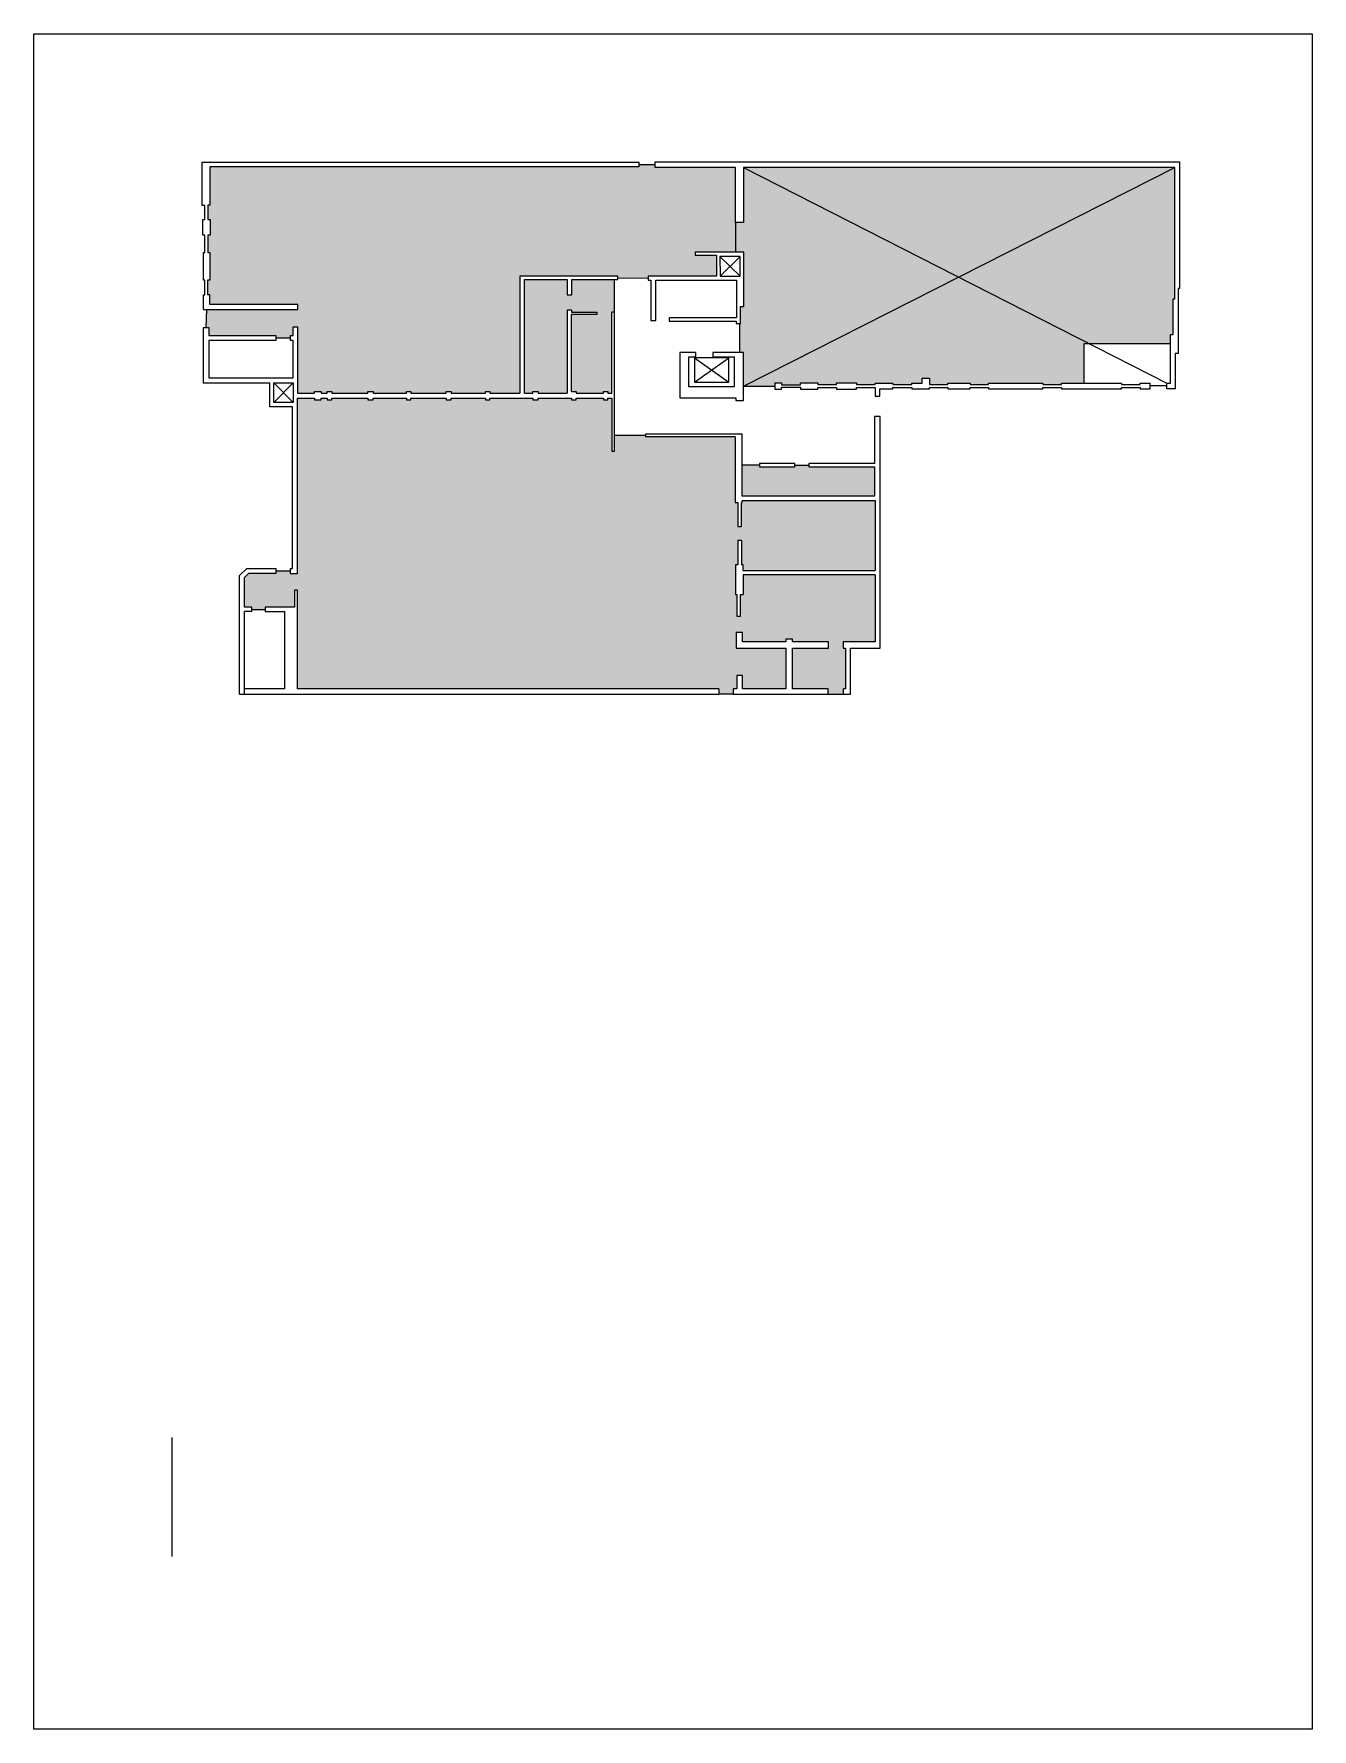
# Model space of a CAD drawing. Header units: inches. Extents: x -96258 to -89490, y -20821 to -14179.
# Drawn here: x -96258 to -93074, y -20821 to -16597 of the extents above; entities that cross this region are included whole.
import ezdxf

# ---------------------------------------------------------------- set-up
doc = ezdxf.new("R2010")
doc.units = ezdxf.units.IN
doc.header["$MEASUREMENT"] = 0
doc.header["$XCLIPFRAME"] = 2
doc.set_wipeout_variables(frame=1)
picture_1 = doc.add_image_def('image1.tif', size_in_pixel=(597, 792))

msp = doc.modelspace()

# ---------------------------------------------------------------- hatches: boundary and pattern name
at = {"linetype": 'Continuous'}
for points in [[(-94558.2706577437, -17148.5057293377), (-94611.29734120399, -17148.5057293377), (-94611.29734120399, -17141.18291159955), (-94510.50516622335, -17141.18291159955), (-94510.50516622336, -17066.90297215538), (-94510.50516622335, -16929.81580806758), (-94711.2171591663, -16929.81580806758), (-94711.21715916634, -16922.84252647932), (-94751.46805762863, -16922.59821802322), (-94751.46805762863, -16928.41264343119), (-95820.03953373467, -16928.41264343119), (-95820.03953373467, -17023.74082473443), (-95825.25739585434, -17023.74082473443), (-95825.25739585434, -17059.75405363965), (-95819.09078599265, -17059.75405363965), (-95819.09078599262, -17098.26803316918), (-95825.2573958543, -17098.26803316918), (-95825.25739585434, -17141.62235789518), (-95820.09914354529, -17141.62235789517), (-95820.09914354529, -17210.30843175198), (-95825.9694575836, -17210.30843175198), (-95825.96945758362, -17247.54397525101), (-95819.90278181618, -17247.54397525101), (-95819.90278181621, -17271.07945225076), (-95600.9153726929, -17271.07945225076), (-95600.9153726929, -17283.47366559564), (-95819.90278181621, -17283.47366559563), (-95827.77403189227, -17283.47366559563), (-95829.3663789813, -17328.70006145794), (-95822.50751233594, -17328.70006145794), (-95822.50751233596, -17348.51445976655), (-95656.03484750116, -17348.51445976655), (-95656.03484750116, -17354.55543193946), (-95619.25590516164, -17354.55543193946), (-95619.25590516166, -17348.51445976655), (-95612.96478565573, -17348.51445976655), (-95612.96478565573, -17326.86976869349), (-95600.96478565571, -17326.86976869349), (-95600.9647856557, -17492.04297146049), (-95559.14431901665, -17492.0429714605), (-95559.14431901666, -17487.85169444884), (-95543.00212674213, -17487.85169444883), (-95543.00212674213, -17492.0429714605), (-95527.82840994185, -17492.0429714605), (-95527.82840994185, -17487.85169444883), (-95515.88317831502, -17487.85169444883), (-95515.88317831502, -17492.0429714605), (-95426.45500330355, -17492.0429714605), (-95426.45500330353, -17487.85169444883), (-95413.65528945655, -17487.85169444883), (-95413.65528945658, -17492.0429714605), (-95330.20521968779, -17492.0429714605), (-95330.20521968779, -17487.85169444883), (-95319.13315769975, -17487.85169444883), (-95319.13315769976, -17492.0429714605), (-95231.61483687961, -17492.0429714605), (-95231.61483687961, -17487.85169444883), (-95218.81512303265, -17487.85169444883), (-95218.81512303266, -17492.0429714605), (-95133.4551990725, -17492.0429714605), (-95133.45519907252, -17487.85169444883), (-95122.38313708449, -17487.85169444884), (-95122.38313708449, -17492.0429714605), (-95048.04084800548, -17492.0429714605), (-95048.04084800548, -17200.77766402179), (-94803.78343797408, -17200.77766402179), (-94803.78343797408, -17204.96337182696), (-94727.8886206107, -17205.86696897737), (-94727.88862061073, -17200.77766402179), (-94558.27065774368, -17200.77766402179)], [(-94929.64997711919, -17285.34137671149), (-94919.06378801748, -17285.3413767115), (-94919.06378801745, -17290.08711352268), (-94856.51197377274, -17290.08711352268), (-94856.51197377277, -17296.08711352268), (-94919.06378801748, -17296.08711352268), (-94919.06378801748, -17487.85169444883), (-94907.99172602945, -17487.85169444883), (-94907.99172602945, -17492.0429714605), (-94839.38367137898, -17492.0429714605), (-94839.383671379, -17487.85169444883), (-94829.1453018578, -17487.85169444883), (-94829.14530185777, -17492.0429714605), (-94818.90669874387, -17492.0429714605), (-94818.90669874387, -17290.08711352268), (-94812.11288767488, -17290.08711352267), (-94812.11288767488, -17209.14907963213), (-94918.289428105, -17209.14907963213), (-94918.289428105, -17247.50665995553), (-94929.64997711919, -17247.50665995553), (-94929.6499771192, -17209.14907963213), (-95036.36962065536, -17209.14907963213), (-95036.36962065534, -17492.0429714605), (-95015.3135716332, -17492.0429714605), (-95015.31357163322, -17487.85169444883), (-95002.51385778622, -17487.85169444883), (-95002.51385778625, -17492.0429714605), (-94929.64997711919, -17492.0429714605)]]:
    msp.add_hatch(color=121, dxfattribs=at).paths.add_polyline_path(points)
h = msp.add_hatch(color=253, dxfattribs=at)
h.paths.add_polyline_path([(-93416.433965629, -16929.81580806757), (-94491.06735873607, -16929.81580806758), (-93955.06216462034, -17202.84759215869)])
h.paths.add_polyline_path([(-94491.06735873604, -16929.81580806759), (-94491.06735873604, -17066.90297215538), (-94510.50516622337, -17066.90297215538), (-94510.50516622336, -17141.18291159955), (-94490.2255580072, -17141.18291159955), (-94490.2255580072, -17276.40352304152), (-94498.21878277976, -17276.40352304152), (-94498.21878277976, -17318.43886528617), (-94500.24576680196, -17318.43886528617), (-94500.24576680196, -17391.08214402475), (-94490.86423454946, -17391.08214402475), (-94490.86423454946, -17474.4468053941), (-93955.06216462034, -17202.84759215869)])
h.paths.add_polyline_path([(-93642.58381909714, -17368.27122566532), (-93630.30903346308, -17368.27122566532), (-93955.06216462035, -17202.84759215869), (-94490.86423454946, -17474.44680539411), (-94412.74657958787, -17474.44680539411), (-94412.74657958787, -17466.25062997703), (-94395.97468312638, -17466.25062997703), (-94395.97468312638, -17471.59040447255), (-94349.06126125186, -17471.59040447255), (-94349.06126125186, -17466.25062997704), (-94305.49475492025, -17466.25062997703), (-94305.49475492025, -17470.96148396861), (-94259.06221891288, -17470.96148396861), (-94259.06221891288, -17466.25062997703), (-94209.55652166091, -17466.25062997703), (-94209.55652166094, -17470.96148396861), (-94163.10645335629, -17470.96148396861), (-94163.10645335629, -17467.29582737612), (-94119.00997072528, -17467.29582737612), (-94119.00997072527, -17470.96148396861), (-94071.77395458157, -17470.96148396861), (-94071.77395458156, -17467.29582737612), (-94045.394860156, -17467.29582737612), (-94045.394860156, -17455.18672637595), (-94027.8683235291, -17455.18672637595), (-94027.8683235291, -17470.96148396861), (-93981.72256581223, -17470.96148396861), (-93981.72256581223, -17467.29582737612), (-93926.16872693563, -17467.29582737612), (-93926.16872693563, -17470.96148396861), (-93880.47104464396, -17470.96148396861), (-93880.47104464399, -17467.29582737612), (-93744.94964298564, -17467.29582737612), (-93744.94964298567, -17470.96148396861), (-93698.98972761957, -17470.96148396861), (-93698.98972761956, -17467.29582737612), (-93642.58381909713, -17467.29582737612)])
h.paths.add_polyline_path([(-93416.433965629, -16929.81580806756), (-93955.06216462034, -17202.84759215869), (-93630.30903346308, -17368.27122566532), (-93427.1607260025, -17368.27122566532), (-93427.1607260025, -17345.94712215358), (-93420.261767039, -17345.94712215358), (-93420.261767039, -17256.99631833036), (-93416.43396562901, -17256.99631833036)])
for points in [[(-94163.11121658019, -17759.86635099695), (-94493.91683680836, -17759.86635099695), (-94493.91683680838, -17764.72952582359), (-94496.00645732963, -17764.72952582359), (-94496.00645732963, -17824.38880596199), (-94504.82269822687, -17824.38880596199), (-94504.82269822687, -17764.72952582359), (-94511.50847199593, -17764.72952582359), (-94511.50847199593, -17601.06048787985), (-94734.70469396509, -17601.06048787985), (-94734.70469396509, -17596.71674635509), (-94812.11288767488, -17596.71674635509), (-94812.11288767488, -17636.85204134298), (-94818.90669874389, -17636.85204134298), (-94818.90669874387, -17504.7386064309), (-94829.14530185777, -17504.7386064309), (-94829.1453018578, -17508.92988344257), (-94839.38367137898, -17508.92988344257), (-94839.38367137896, -17504.7386064309), (-94907.99172602945, -17504.7386064309), (-94907.99172602945, -17508.92988344257), (-94919.06378801748, -17508.92988344257), (-94919.06378801748, -17504.7386064309), (-95002.51385778627, -17504.7386064309), (-95002.51385778622, -17508.92988344257), (-95015.31357163322, -17508.92988344257), (-95015.31357163322, -17504.7386064309), (-95122.38313708449, -17504.7386064309), (-95122.38313708449, -17508.92988344257), (-95133.45519907252, -17508.92988344257), (-95133.4551990725, -17504.7386064309), (-95218.81512303268, -17504.73860643091), (-95218.81512303268, -17508.92988344257), (-95231.61483687961, -17508.92988344257), (-95231.61483687961, -17504.73860643091), (-95319.13315769976, -17504.7386064309), (-95319.13315769976, -17508.92988344257), (-95330.20521968778, -17508.92988344257), (-95330.20521968779, -17504.7386064309), (-95413.65528945658, -17504.7386064309), (-95413.65528945657, -17508.92988344257), (-95426.45500330353, -17508.92988344257), (-95426.45500330355, -17504.7386064309), (-95515.88317831502, -17504.7386064309), (-95515.88317831502, -17508.92988344257), (-95527.82840994185, -17508.92988344257), (-95527.82840994185, -17504.7386064309), (-95543.00212674213, -17504.7386064309), (-95543.00212674213, -17508.92988344257), (-95559.14431901666, -17508.92988344257), (-95559.14431901666, -17504.73860643091), (-95601.69837451325, -17504.73860643091), (-95601.6983745132, -17941.29322984185), (-95619.85217798332, -17941.29322984184), (-95619.85217798332, -17935.29322984184), (-95655.85217798334, -17935.29322984184), (-95655.85217798335, -17941.29322984185), (-95723.48589631495, -17941.29322984185), (-95734.14628125892, -17951.84588325279), (-95734.14628125892, -18025.71120207586), (-95715.27479066113, -18025.71120207586), (-95715.27479066113, -18031.02214353968), (-95682.19735684471, -18031.02214353968), (-95682.19735684471, -18025.71120207587), (-95609.3709491898, -18025.71120207586), (-95609.3709491898, -17983.17063818202), (-95601.69837451325, -17983.17063818203), (-95601.6983745132, -18228.53381687033), (-94552.27160655134, -18228.53381687033), (-94552.27160655134, -18242.34491375736), (-94516.18087176235, -18242.34491375736), (-94516.18087176235, -18228.72670679604), (-94507.5114667284, -18228.72670679604), (-94507.5114667284, -18196.09954052896), (-94493.69048544935, -18196.09954052896), (-94493.69048544935, -18228.72670679604), (-94385.70570366715, -18228.72670679604), (-94385.70570366712, -18127.90873907714), (-94509.12979718795, -18127.90873907714), (-94509.12979718795, -18088.87650627749), (-94493.42395614012, -18088.87650627749), (-94493.4239561401, -18111.97386198476), (-94385.70570366715, -18111.97386198476), (-94385.70570366715, -18105.19164639351), (-94368.53196588028, -18105.1916463935), (-94368.53196588028, -18111.97386198476), (-94278.88094340081, -18111.97386198476), (-94278.88094340081, -18127.90873907714), (-94368.53196588028, -18127.90873907714), (-94368.53196588028, -18228.72670679605), (-94279.93892708073, -18228.72670679605), (-94279.93892708072, -18242.34491375736), (-94241.9980340103, -18242.34491375736), (-94241.9980340103, -18228.72670679605), (-94236.57823368582, -18228.72670679605), (-94236.57823368582, -18127.90873907715), (-94242.89574917065, -18127.90873907714), (-94242.89574917064, -18111.97386198476), (-94163.1112165802, -18111.97386198476), (-94163.11121658022, -17944.70698773908), (-94491.34862687603, -17944.70698773908), (-94491.34862687602, -17993.55632194373), (-94498.1050733091, -17993.55632194372), (-94498.1050733091, -18048.30072394189), (-94506.42715388561, -18048.30072394189), (-94506.42715388561, -17993.55632194372), (-94510.88361338236, -17993.55632194373), (-94510.88361338236, -17920.12103586567), (-94504.82269822685, -17920.12103586567), (-94504.82269822685, -17859.3269746853), (-94496.00645732963, -17859.3269746853), (-94496.00645732963, -17920.12103586567), (-94491.34862687602, -17920.12103586567), (-94491.34862687602, -17934.19361483699), (-94163.1112165802, -17934.19361483698)], [(-94164.52211669218, -17675.51359254951), (-94327.89103487332, -17675.51359254951), (-94327.89103487332, -17671.51083018327), (-94362.8843943559, -17671.51083018327), (-94362.8843943559, -17675.51359254951), (-94368.86483552592, -17675.51359254951), (-94450.96777599902, -17675.51359254951), (-94450.96777599904, -17671.51083018327), (-94493.74888363283, -17671.51083018327), (-94493.74888363278, -17748.46432891415), (-94368.86483552592, -17748.46432891415), (-94164.52211669218, -17748.46432891415)]]:
    msp.add_hatch(color=2).paths.add_polyline_path(points)

# ---------------------------------------------------------------- linework, layer by layer
for p, q in [((-95839.21410630202, -17024.49074099638), (-95839.21410630202, -16916.78379261525)), ((-95839.21410630202, -16916.78379261525), (-94751.46805762863, -16916.78379261525)), ((-94751.46805762863, -16928.41264343119), (-95820.03953373467, -16928.41264343119)), ((-95820.03953373467, -16928.41264343119), (-95820.03953373467, -17023.74082473443)), ((-94751.46805762863, -16916.78379261525), (-94751.46805762863, -16928.41264343119)), ((-94751.46805762863, -16922.59821802322), (-94711.21715916629, -16922.84252647932)), ((-94711.21715916629, -16929.81580806758), (-94711.21715916629, -16915.86924489106)), ((-94711.21715916629, -16915.86924489106), (-93404.58614007774, -16915.86924489106)), ((-94510.50516622336, -16929.81580806758), (-94711.21715916629, -16929.81580806758)), ((-94510.50516622336, -17066.90297215538), (-94510.50516622336, -16929.81580806758)), ((-93416.433965629, -16929.81580806758), (-94491.06735873604, -16929.81580806758)), ((-94491.06735873604, -16929.81580806758), (-94491.06735873604, -17066.90297215538)), ((-93416.433965629, -17256.99631833036), (-93416.433965629, -16929.81580806758)), ((-93404.58614007774, -16915.86924489106), (-93404.58614007774, -17231.76419762157)), ((-95832.96810018, -17024.49074099638), (-95839.21410630202, -17024.49074099638)), ((-95837.25499731627, -17098.58558267455), (-95837.25499731627, -17059.75405363965)), ((-95837.25499731627, -17059.75405363965), (-95832.96810018, -17059.75405363965)), ((-95832.96810018, -17059.75405363965), (-95832.96810018, -17024.49074099638)), ((-95820.03953373467, -17023.74082473443), (-95825.25739585434, -17023.74082473443)), ((-95825.25739585434, -17023.74082473443), (-95825.25739585434, -17059.75405363965)), ((-95825.25739585434, -17059.75405363965), (-95819.09078599265, -17059.75405363965)), ((-95819.09078599265, -17059.75405363965), (-95819.09078599265, -17098.26803316918)), ((-95832.34019347744, -17098.58558267455), (-95837.25499731627, -17098.58558267455)), ((-95832.34019347744, -17141.62235789517), (-95832.34019347744, -17098.58558267455)), ((-95819.09078599265, -17098.26803316918), (-95825.2573958543, -17098.26803316918)), ((-95825.2573958543, -17098.26803316918), (-95825.2573958543, -17141.62235789517)), ((-94491.06735873604, -17066.90297215538), (-94510.50516622336, -17066.90297215538)), ((-94510.50516622336, -17066.90297215538), (-94510.50516622336, -17141.18291159955)), ((-95835.6452819684, -17210.30843175198), (-95835.6452819684, -17141.62235789517)), ((-95835.6452819684, -17141.62235789517), (-95832.34019347744, -17141.62235789517)), ((-95825.2573958543, -17141.62235789517), (-95820.09914354529, -17141.62235789517)), ((-95820.09914354529, -17141.62235789517), (-95820.09914354529, -17210.30843175198)), ((-94490.2255580072, -17141.18291159955), (-94611.29734120399, -17141.18291159955)), ((-94611.29734120399, -17141.18291159955), (-94611.29734120399, -17141.18291159955)), ((-94611.29734120399, -17141.18291159955), (-94611.29734120399, -17148.5057293377)), ((-94611.29734120399, -17148.5057293377), (-94558.27065774368, -17148.5057293377)), ((-94558.27065774368, -17148.5057293377), (-94558.27065774368, -17200.77766402179)), ((-94490.2255580072, -17276.40352304152), (-94490.2255580072, -17141.18291159955)), ((-94499.46457772929, -17151.84765791805), (-94549.64301427244, -17151.84765791805)), ((-94549.64301427244, -17151.84765791805), (-94549.0792256855, -17200.26320945832)), ((-94549.64301427244, -17151.84765791805), (-94499.46457772929, -17200.26320945832)), ((-94549.0792256855, -17200.26320945832), (-94499.46457772929, -17151.84765791805)), ((-94499.46457772929, -17200.26320945832), (-94499.46457772929, -17151.84765791805)), ((-95832.3735048422, -17210.30843175198), (-95835.6452819684, -17210.30843175198)), ((-95832.3735048422, -17247.54397525101), (-95832.3735048422, -17210.30843175198)), ((-95820.09914354529, -17210.30843175198), (-95825.96945758362, -17210.30843175198)), ((-95825.96945758362, -17210.30843175198), (-95825.96945758362, -17247.54397525101)), ((-94803.78343797408, -17200.77766402179), (-95048.04084800548, -17200.77766402179)), ((-95048.04084800548, -17200.77766402179), (-95048.04084800548, -17492.0429714605)), ((-95036.36962065534, -17492.0429714605), (-95036.36962065534, -17209.14907963213)), ((-95036.36962065534, -17209.14907963213), (-94929.6499771192, -17209.14907963213)), ((-94929.6499771192, -17209.14907963213), (-94929.6499771192, -17247.50665995553)), ((-94918.289428105, -17247.50665995553), (-94918.289428105, -17209.14907963213)), ((-94918.289428105, -17209.14907963213), (-94803.78343797408, -17209.14907963213)), ((-94803.78343797408, -17209.14907963213), (-94803.78343797408, -17200.77766402179)), ((-94803.78343797408, -17204.96337182696), (-94727.88862061073, -17205.86696897737)), ((-94727.88862061073, -17200.77766402179), (-94727.88862061073, -17210.95627393295)), ((-94558.27065774368, -17200.77766402179), (-94727.88862061073, -17200.77766402179)), ((-94727.88862061073, -17210.95627393295), (-94722.02707272099, -17210.95627393295)), ((-94722.02707272099, -17210.95627393295), (-94722.02707272099, -17311.52164077517)), ((-94709.23801326941, -17311.52164077517), (-94709.23801326941, -17210.95627393295)), ((-94709.23801326941, -17210.95627393295), (-94508.34343397382, -17210.95627393295)), ((-94549.0792256855, -17200.26320945832), (-94499.46457772929, -17200.26320945832)), ((-94508.34343397382, -17210.95627393295), (-94508.34343397382, -17304.60441626416)), ((-93404.58614007774, -17231.76419762157), (-93408.15145795196, -17231.76419762157)), ((-93408.15145795196, -17231.76419762157), (-93408.15145795196, -17393.48944473383)), ((-95835.64528196838, -17283.47366559563), (-95835.6452819684, -17247.54397525101)), ((-95835.6452819684, -17247.54397525101), (-95832.3735048422, -17247.54397525101)), ((-95819.90278181621, -17247.54397525101), (-95825.96945758362, -17247.54397525101)), ((-95819.90278181621, -17271.07945225076), (-95819.90278181621, -17247.54397525101)), ((-95600.9153726929, -17271.07945225076), (-95819.90278181621, -17271.07945225076)), ((-95600.9153726929, -17283.47366559563), (-95600.9153726929, -17271.07945225076)), ((-94929.6499771192, -17247.50665995553), (-94918.289428105, -17247.50665995553)), ((-93420.261767039, -17345.94712215358), (-93420.261767039, -17256.99631833036)), ((-93420.261767039, -17256.99631833036), (-93416.433965629, -17256.99631833036)), ((-95835.64528196838, -17283.47366559563), (-95819.90278181621, -17283.47366559563)), ((-95829.3663789813, -17328.70006145794), (-95827.77403189229, -17283.47366559563)), ((-95819.90278181621, -17283.47366559563), (-95600.9153726929, -17283.47366559563)), ((-94919.06378801748, -17285.3413767115), (-94929.64997711919, -17285.34137671149)), ((-94929.64997711919, -17285.34137671149), (-94929.64997711919, -17492.0429714605)), ((-94919.06378801748, -17487.85169444883), (-94919.06378801748, -17296.08711352268)), ((-94812.11288767488, -17290.08711352268), (-94818.90669874387, -17290.08711352268)), ((-94818.90669874387, -17492.0429714605), (-94818.90669874387, -17290.08711352268)), ((-94812.11288767488, -17596.71674635509), (-94812.11288767488, -17290.08711352268)), ((-94722.02707272099, -17311.52164077517), (-94709.23801326941, -17311.52164077517)), ((-94508.34343397382, -17304.60441626416), (-94675.66666959369, -17304.60441626416)), ((-94675.66666959369, -17304.60441626416), (-94675.66666959369, -17313.11788374881)), ((-94675.66666959369, -17313.11788374881), (-94508.8764158099, -17313.11788374881)), ((-94508.8764158099, -17313.11788374881), (-94508.8764158099, -17318.43886528617)), ((-94498.21878277976, -17318.43886528617), (-94498.21878277976, -17276.40352304152)), ((-94498.21878277976, -17276.40352304152), (-94490.2255580072, -17276.40352304152)), ((-95836.22524562664, -17467.42432412291), (-95836.22524562664, -17328.70006145794)), ((-95836.22524562664, -17328.70006145794), (-95822.50751233596, -17328.70006145794)), ((-95822.50751233596, -17328.70006145794), (-95822.50751233596, -17348.51445976655)), ((-95822.50751233596, -17348.51445976655), (-95656.03484750116, -17348.51445976655)), ((-95656.03484750116, -17360.59640411238), (-95822.50751233594, -17360.59640411238)), ((-95822.50751233594, -17360.59640411238), (-95822.50751233594, -17454.35237846893)), ((-95656.03484750116, -17348.51445976655), (-95656.03484750116, -17360.59640411238)), ((-95656.03484750116, -17354.55543193946), (-95619.25590516164, -17354.55543193946)), ((-95619.25590516164, -17360.59640411238), (-95619.25590516164, -17348.51445976655)), ((-95619.25590516164, -17348.51445976655), (-95612.96478565573, -17348.51445976655)), ((-95612.96478565573, -17360.59640411238), (-95619.25590516164, -17360.59640411238)), ((-95612.96478565573, -17348.51445976655), (-95612.96478565573, -17326.86976869349)), ((-95612.96478565573, -17326.86976869349), (-95600.96478565571, -17326.86976869349)), ((-95612.96478565573, -17454.35237846893), (-95612.96478565573, -17360.59640411238)), ((-95600.96478565571, -17492.0429714605), (-95600.96478565571, -17326.86976869349)), ((-94508.8764158099, -17318.43886528617), (-94498.21878277976, -17318.43886528617)), ((-94500.24576680196, -17391.08214402475), (-94500.24576680196, -17318.43886528617)), ((-93427.1607260025, -17467.06580671698), (-93427.1607260025, -17345.94712215358)), ((-93427.1607260025, -17345.94712215358), (-93420.261767039, -17345.94712215358)), ((-94610.1685117232, -17391.08214402475), (-94649.0270953234, -17391.08214402475)), ((-94649.0270953234, -17391.08214402475), (-94649.0270953234, -17503.50638234203)), ((-94626.87929560573, -17476.21064036451), (-94626.87929560572, -17401.71612652819)), ((-94626.87929560572, -17401.71612652819), (-94609.85768913927, -17401.71612652819)), ((-94609.85768913927, -17401.71612652819), (-94609.85768913927, -17391.08214402475)), ((-94490.86423454946, -17391.08214402475), (-94567.37042093344, -17391.08214402475)), ((-94567.37042093344, -17391.08214402475), (-94567.37042093344, -17401.71612652819)), ((-94567.37042093344, -17401.71612652819), (-94513.96053154775, -17401.71612652819)), ((-94513.96053154775, -17401.71612652819), (-94513.96053154775, -17476.21064036451)), ((-94490.86423454946, -17510.37997114881), (-94490.86423454946, -17391.08214402475)), ((-93642.58381909714, -17467.29582737612), (-93642.58381909714, -17368.27122566532)), ((-93642.58381909714, -17368.27122566532), (-93427.1607260025, -17368.27122566532)), ((-93408.15145795196, -17393.48944473383), (-93415.3765176441, -17393.48944473383)), ((-93415.3765176441, -17393.48944473383), (-93415.3765176441, -17481.41049742494)), ((-94613.01851187005, -17404.32693180474), (-94613.01851187005, -17464.79005671503)), ((-94526.9557207226, -17404.32693180474), (-94613.01851187005, -17404.32693180474)), ((-94613.01851187005, -17404.32693180474), (-94526.9557207226, -17464.79005671503)), ((-94613.01851187005, -17464.79005671503), (-94526.9557207226, -17404.32693180474)), ((-94526.9557207226, -17464.79005671503), (-94526.9557207226, -17404.32693180474)), ((-95670.6283199508, -17467.42432412291), (-95836.22524562664, -17467.42432412291)), ((-95822.50751233594, -17454.35237846893), (-95612.96478565573, -17454.35237846893)), ((-95670.6283199508, -17526.16376297726), (-95670.6283199508, -17467.42432412291)), ((-95612.43686607742, -17466.76775659676), (-95660.49436638161, -17515.63281269632)), ((-95660.49436638161, -17466.76775659676), (-95612.43686607742, -17515.63281269632)), ((-94513.96053154775, -17476.21064036451), (-94626.87929560573, -17476.21064036451)), ((-94613.01851187005, -17464.79005671503), (-94526.9557207226, -17464.79005671503)), ((-94490.86423454946, -17474.44680539411), (-94412.74657958784, -17474.44680539411)), ((-94412.74657958784, -17465.95097239759), (-94412.74657958784, -17482.45569482403)), ((-94412.74657958784, -17466.25062997703), (-94395.97468312638, -17466.25062997703)), ((-94412.74657958784, -17482.45569482403), (-94395.97468312638, -17482.45569482403)), ((-94395.97468312638, -17466.25062997703), (-94395.97468312638, -17471.59040447255)), ((-94395.97468312638, -17471.59040447255), (-94349.06126125186, -17471.59040447255)), ((-94395.97468312638, -17482.45569482403), (-94395.97468312638, -17477.11592032852)), ((-94395.97468312638, -17477.11592032852), (-94349.06126125186, -17477.11592032852)), ((-94349.06126125186, -17471.59040447255), (-94349.06126125186, -17466.25062997703)), ((-94349.06126125186, -17466.25062997703), (-94305.49475492025, -17466.25062997703)), ((-94349.06126125186, -17477.11592032852), (-94349.06126125186, -17482.45569482403)), ((-94349.06126125186, -17482.45569482403), (-94305.49475492025, -17482.45569482403)), ((-94305.49475492025, -17466.25062997703), (-94305.49475492025, -17470.96148396861)), ((-94305.49475492025, -17470.96148396861), (-94259.06221891288, -17470.96148396861)), ((-94305.49475492025, -17482.45569482403), (-94305.49475492025, -17477.74484083245)), ((-94305.49475492025, -17477.74484083245), (-94259.06221891288, -17477.74484083245)), ((-94259.06221891288, -17470.96148396861), (-94259.06221891288, -17466.25062997703)), ((-94259.06221891288, -17466.25062997703), (-94209.55652166091, -17466.25062997703)), ((-94259.06221891288, -17477.74484083245), (-94259.06221891288, -17482.45569482403)), ((-94259.06221891288, -17482.45569482403), (-94209.55652166091, -17482.45569482403)), ((-94209.55652166091, -17466.25062997703), (-94209.55652166092, -17470.96148396861)), ((-94209.55652166092, -17470.96148396861), (-94163.10645335627, -17470.96148396861)), ((-94209.55652166091, -17482.45569482403), (-94209.55652166092, -17477.74484083245)), ((-94209.55652166092, -17477.74484083245), (-94163.10645335627, -17477.74484083245)), ((-94163.10645335629, -17467.29582737612), (-94119.00997072528, -17467.29582737612)), ((-94163.10645335627, -17470.96148396861), (-94163.10645335629, -17467.29582737612)), ((-94163.10645335627, -17470.96148396861), (-94163.10645335629, -17467.29582737612)), ((-94163.10645335627, -17477.74484083245), (-94163.10645335627, -17499.85604329762)), ((-94151.18849861607, -17499.85604329762), (-94151.18849861607, -17481.41049742495)), ((-94151.18849861607, -17481.41049742495), (-94119.00997072528, -17481.41049742495)), ((-94119.00997072528, -17467.29582737612), (-94119.00997072527, -17470.96148396861)), ((-94119.00997072527, -17470.96148396861), (-94071.77395458156, -17470.96148396861)), ((-94119.00997072528, -17481.41049742495), (-94119.00997072527, -17477.74484083245)), ((-94119.00997072527, -17477.74484083245), (-94071.77395458156, -17477.74484083245)), ((-94071.77395458156, -17470.96148396861), (-94071.77395458156, -17467.29582737612)), ((-94071.77395458156, -17467.29582737612), (-94045.394860156, -17467.29582737612)), ((-94071.77395458156, -17477.74484083245), (-94071.77395458156, -17481.41049742494)), ((-94071.77395458156, -17481.41049742494), (-94027.8683235291, -17481.41049742494)), ((-94045.394860156, -17467.29582737612), (-94045.394860156, -17455.18672637595)), ((-94045.394860156, -17455.18672637595), (-94027.8683235291, -17455.18672637595)), ((-94027.8683235291, -17455.18672637595), (-94027.8683235291, -17470.96148396861)), ((-94027.8683235291, -17470.96148396861), (-93981.72256581223, -17470.96148396861)), ((-94027.8683235291, -17481.41049742494), (-94027.8683235291, -17477.74484083245)), ((-94027.8683235291, -17477.74484083245), (-93981.72256581223, -17477.74484083245)), ((-93981.72256581223, -17470.96148396861), (-93981.72256581223, -17467.29582737612)), ((-93981.72256581223, -17467.29582737612), (-93926.16872693563, -17467.29582737612)), ((-93981.72256581223, -17477.74484083245), (-93981.72256581223, -17481.41049742494)), ((-93981.72256581223, -17481.41049742494), (-93926.16872693563, -17481.41049742494)), ((-93926.16872693563, -17467.29582737612), (-93926.16872693563, -17470.96148396861)), ((-93926.16872693563, -17470.96148396861), (-93880.47104464396, -17470.96148396861)), ((-93926.16872693563, -17481.41049742494), (-93926.16872693563, -17477.74484083245)), ((-93926.16872693563, -17477.74484083245), (-93880.47104464396, -17477.74484083245)), ((-93880.47104464396, -17470.96148396861), (-93880.47104464396, -17467.29582737612)), ((-93880.47104464396, -17467.29582737612), (-93744.94964298564, -17467.29582737612)), ((-93880.47104464396, -17477.74484083245), (-93880.47104464396, -17481.41049742494)), ((-93880.47104464396, -17481.41049742494), (-93744.94964298564, -17481.41049742494)), ((-93744.94964298564, -17467.29582737612), (-93744.94964298564, -17470.96148396861)), ((-93744.94964298564, -17470.96148396861), (-93698.98972761957, -17470.96148396861)), ((-93744.94964298564, -17481.41049742494), (-93744.94964298564, -17477.74484083245)), ((-93744.94964298564, -17477.74484083245), (-93698.98972761957, -17477.74484083245)), ((-93698.98972761957, -17470.96148396861), (-93698.98972761957, -17467.29582737612)), ((-93698.98972761957, -17467.29582737612), (-93549.40391711624, -17467.29582737612)), ((-93698.98972761957, -17477.74484083245), (-93698.98972761957, -17481.41049742494)), ((-93698.98972761957, -17481.41049742494), (-93549.40391711624, -17481.41049742494)), ((-93549.40391711624, -17467.29582737612), (-93549.40391711624, -17470.96148396861)), ((-93549.40391711624, -17470.96148396861), (-93502.74421262892, -17470.96148396861)), ((-93549.40391711624, -17481.41049742494), (-93549.40391711624, -17477.74484083245)), ((-93549.40391711624, -17477.74484083245), (-93502.74421262892, -17477.74484083245)), ((-93502.74421262892, -17470.96148396861), (-93502.74421262892, -17467.29582737612)), ((-93502.74421262892, -17467.29582737612), (-93477.35569299734, -17467.29582737612)), ((-93502.74421262892, -17477.74484083245), (-93502.74421262892, -17481.41049742494)), ((-93502.74421262892, -17481.41049742494), (-93477.35569299734, -17481.41049742494)), ((-93477.35569299734, -17481.41049742494), (-93477.35569299734, -17467.29582737612)), ((-93436.35942144095, -17474.23815207097), (-93477.35569299734, -17474.35316240053)), ((-93477.35569299734, -17481.41049742494), (-93477.35569299734, -17477.74484083245)), ((-93436.35942144095, -17467.06580671698), (-93427.1607260025, -17467.06580671698)), ((-93436.35942144098, -17481.41049742494), (-93436.35942144095, -17467.06580671698)), ((-93415.3765176441, -17481.41049742494), (-93436.35942144098, -17481.41049742494)), ((-95613.89728784893, -17526.16376297726), (-95670.6283199508, -17526.16376297726)), ((-95613.89728784893, -17929.29322984184), (-95613.89728784893, -17526.16376297726)), ((-95601.69837451322, -17504.73860643091), (-95559.14431901666, -17504.73860643091)), ((-95601.69837451322, -17941.29322984184), (-95601.69837451325, -17504.73860643091)), ((-95600.96478565571, -17492.0429714605), (-95559.14431901666, -17492.0429714605)), ((-95559.14431901666, -17492.0429714605), (-95559.14431901666, -17487.85169444883)), ((-95559.14431901666, -17487.85169444883), (-95543.00212674215, -17487.85169444883)), ((-95559.14431901666, -17504.73860643091), (-95559.14431901666, -17508.92988344257)), ((-95559.14431901666, -17508.92988344257), (-95543.00212674215, -17508.92988344257)), ((-95543.00212674215, -17487.85169444883), (-95543.00212674215, -17492.0429714605)), ((-95543.00212674215, -17492.0429714605), (-95527.82840994185, -17492.0429714605)), ((-95543.00212674215, -17508.92988344257), (-95543.00212674215, -17504.7386064309)), ((-95543.00212674215, -17504.7386064309), (-95527.82840994185, -17504.7386064309)), ((-95527.82840994185, -17492.0429714605), (-95527.82840994185, -17487.85169444883)), ((-95527.82840994185, -17487.85169444883), (-95515.88317831502, -17487.85169444883)), ((-95527.82840994185, -17504.7386064309), (-95527.82840994185, -17508.92988344257)), ((-95527.82840994185, -17508.92988344257), (-95515.88317831502, -17508.92988344257)), ((-95515.88317831502, -17487.85169444883), (-95515.88317831502, -17492.0429714605)), ((-95515.88317831502, -17492.0429714605), (-95426.45500330353, -17492.0429714605)), ((-95515.88317831502, -17508.92988344257), (-95515.88317831502, -17504.7386064309)), ((-95515.88317831502, -17504.7386064309), (-95426.45500330353, -17504.7386064309)), ((-95426.45500330353, -17492.0429714605), (-95426.45500330353, -17487.85169444883)), ((-95426.45500330353, -17487.85169444883), (-95413.65528945657, -17487.85169444883)), ((-95426.45500330353, -17504.7386064309), (-95426.45500330353, -17508.92988344257)), ((-95426.45500330353, -17508.92988344257), (-95413.65528945657, -17508.92988344257)), ((-95413.65528945657, -17487.85169444883), (-95413.65528945658, -17492.0429714605)), ((-95413.65528945658, -17492.0429714605), (-95330.20521968778, -17492.0429714605)), ((-95413.65528945657, -17508.92988344257), (-95413.65528945658, -17504.7386064309)), ((-95413.65528945658, -17504.7386064309), (-95330.20521968778, -17504.7386064309)), ((-95330.20521968778, -17492.0429714605), (-95330.20521968778, -17487.85169444883)), ((-95330.20521968778, -17487.85169444883), (-95319.13315769975, -17487.85169444883)), ((-95330.20521968778, -17504.7386064309), (-95330.20521968778, -17508.92988344257)), ((-95330.20521968778, -17508.92988344257), (-95319.13315769975, -17508.92988344257)), ((-95319.13315769975, -17487.85169444883), (-95319.13315769975, -17492.0429714605)), ((-95319.13315769975, -17492.0429714605), (-95231.61483687961, -17492.0429714605)), ((-95319.13315769975, -17508.92988344257), (-95319.13315769975, -17504.7386064309)), ((-95319.13315769975, -17504.7386064309), (-95231.61483687961, -17504.7386064309)), ((-95231.61483687961, -17492.0429714605), (-95231.61483687961, -17487.85169444883)), ((-95231.61483687961, -17487.85169444883), (-95218.81512303266, -17487.85169444883)), ((-95231.61483687961, -17504.7386064309), (-95231.61483687961, -17508.92988344257)), ((-95231.61483687961, -17508.92988344257), (-95218.81512303266, -17508.92988344257)), ((-95218.81512303266, -17487.85169444883), (-95218.81512303268, -17492.0429714605)), ((-95218.81512303268, -17492.0429714605), (-95133.45519907252, -17492.0429714605)), ((-95218.81512303266, -17508.92988344257), (-95218.81512303268, -17504.7386064309)), ((-95218.81512303268, -17504.7386064309), (-95133.45519907252, -17504.7386064309)), ((-95133.45519907252, -17492.0429714605), (-95133.45519907252, -17487.85169444883)), ((-95133.45519907252, -17487.85169444883), (-95122.38313708449, -17487.85169444883)), ((-95133.45519907252, -17504.7386064309), (-95133.45519907252, -17508.92988344257)), ((-95133.45519907252, -17508.92988344257), (-95122.38313708449, -17508.92988344257)), ((-95122.38313708449, -17487.85169444883), (-95122.38313708449, -17492.0429714605)), ((-95122.38313708449, -17492.0429714605), (-95048.04084800548, -17492.0429714605)), ((-95122.38313708449, -17508.92988344257), (-95122.38313708449, -17504.7386064309)), ((-95122.38313708449, -17504.7386064309), (-95015.31357163322, -17504.7386064309)), ((-95036.36962065534, -17492.0429714605), (-95015.31357163322, -17492.0429714605)), ((-95015.31357163322, -17492.0429714605), (-95015.31357163322, -17487.85169444883)), ((-95015.31357163322, -17487.85169444883), (-95002.51385778625, -17487.85169444883)), ((-95015.31357163322, -17504.7386064309), (-95015.31357163322, -17508.92988344257)), ((-95015.31357163322, -17508.92988344257), (-95002.51385778625, -17508.92988344257)), ((-95002.51385778625, -17487.85169444883), (-95002.51385778627, -17492.0429714605)), ((-95002.51385778627, -17492.0429714605), (-94929.64997711917, -17492.0429714605)), ((-95002.51385778625, -17508.92988344257), (-95002.51385778627, -17504.7386064309)), ((-95002.51385778627, -17504.7386064309), (-94919.06378801748, -17504.7386064309)), ((-94919.06378801748, -17487.85169444883), (-94907.99172602945, -17487.85169444883)), ((-94919.06378801748, -17504.7386064309), (-94919.06378801748, -17508.92988344257)), ((-94919.06378801748, -17508.92988344257), (-94907.99172602945, -17508.92988344257)), ((-94907.99172602945, -17487.85169444883), (-94907.99172602945, -17492.0429714605)), ((-94907.99172602945, -17492.0429714605), (-94839.38367137898, -17492.0429714605)), ((-94907.99172602945, -17508.92988344257), (-94907.99172602945, -17504.7386064309)), ((-94907.99172602945, -17504.7386064309), (-94839.38367137898, -17504.7386064309)), ((-94839.38367137898, -17492.0429714605), (-94839.38367137898, -17487.85169444883)), ((-94839.38367137898, -17487.85169444883), (-94829.14530185777, -17487.85169444883)), ((-94839.38367137898, -17504.7386064309), (-94839.38367137898, -17508.92988344257)), ((-94839.38367137898, -17508.92988344257), (-94829.14530185777, -17508.92988344257)), ((-94829.14530185777, -17487.85169444883), (-94829.14530185777, -17492.0429714605)), ((-94829.14530185777, -17492.0429714605), (-94818.90669874387, -17492.0429714605)), ((-94829.14530185777, -17508.92988344257), (-94829.14530185777, -17504.7386064309)), ((-94829.14530185777, -17504.7386064309), (-94818.90669874387, -17504.7386064309)), ((-94818.90669874387, -17504.7386064309), (-94818.90669874387, -17636.85204134298)), ((-94649.0270953234, -17503.50638234203), (-94509.53512926327, -17503.50638234203)), ((-94509.53512926327, -17503.50638234203), (-94509.53512926327, -17510.37997114881)), ((-94509.53512926327, -17510.37997114881), (-94490.86423454946, -17510.37997114881)), ((-94163.10645335627, -17499.85604329762), (-94151.18849861607, -17499.85604329762)), ((-94150.43390532571, -17550.40957289985), (-94164.52211669218, -17550.40957289985)), ((-94164.52211669218, -17550.40957289985), (-94164.52211669218, -17667.50806781702)), ((-94150.43390532571, -18127.90873907714), (-94150.43390532571, -17550.40957289985)), ((-94812.11288767488, -17636.85204134298), (-94812.11288767488, -17596.71674635509)), ((-94812.11288767488, -17596.71674635509), (-94734.70469396509, -17596.71674635509)), ((-94731.09802215567, -17594.21946625878), (-94734.70469396509, -17594.21946625878)), ((-94734.70469396509, -17594.21946625878), (-94734.70469396509, -17601.06048787985)), ((-94511.50847199594, -17601.06048787985), (-94734.70469396509, -17601.06048787985)), ((-94493.7488836328, -17594.21946625878), (-94731.09802215567, -17594.21946625878)), ((-94511.50847199594, -17601.06048787985), (-94511.50847199594, -17764.72952582359)), ((-94493.7488836328, -17748.46432891415), (-94493.7488836328, -17594.21946625878)), ((-94818.90669874387, -17636.85204134298), (-94812.11288767488, -17636.85204134298)), ((-94450.96777599904, -17671.51083018327), (-94493.7488836328, -17671.51083018327)), ((-94362.8843943559, -17667.50806781702), (-94450.96777599904, -17667.50806781702)), ((-94450.96777599904, -17667.50806781702), (-94450.96777599903, -17675.51359254951)), ((-94450.96777599903, -17675.51359254951), (-94368.86483552592, -17675.51359254951)), ((-94368.86483552592, -17675.51359254951), (-94362.8843943559, -17675.51359254951)), ((-94362.8843943559, -17675.51359254951), (-94362.8843943559, -17667.50806781702)), ((-94362.8843943559, -17671.51083018327), (-94327.89103487332, -17671.51083018327)), ((-94164.52211669218, -17667.50806781702), (-94327.89103487332, -17667.50806781702)), ((-94327.89103487332, -17667.50806781702), (-94327.89103487332, -17675.51359254951)), ((-94327.89103487332, -17675.51359254951), (-94164.52211669218, -17675.51359254951)), ((-94164.52211669218, -17675.51359254951), (-94164.52211669218, -17748.46432891415)), ((-94511.50847199594, -17764.72952582359), (-94504.82269822687, -17764.72952582359)), ((-94504.82269822687, -17764.72952582359), (-94504.82269822687, -17824.38880596199)), ((-94496.00645732963, -17824.38880596199), (-94496.00645732963, -17764.72952582359)), ((-94496.00645732963, -17764.72952582359), (-94493.91683680838, -17764.72952582359)), ((-94493.91683680838, -17764.72952582359), (-94493.91683680838, -17759.86635099695)), ((-94493.91683680838, -17759.86635099695), (-94163.1112165802, -17759.86635099695)), ((-94368.86483552592, -17748.46432891415), (-94493.7488836328, -17748.46432891415)), ((-94164.52211669218, -17748.46432891415), (-94368.86483552592, -17748.46432891415)), ((-94163.1112165802, -17759.86635099695), (-94163.1112165802, -17934.19361483698)), ((-94504.82269822687, -17824.38880596199), (-94496.00645732963, -17824.38880596199)), ((-94496.00645732963, -17859.3269746853), (-94504.82269822687, -17859.3269746853)), ((-94504.82269822687, -17859.3269746853), (-94504.82269822687, -17920.12103586567)), ((-94496.00645732963, -17859.3269746853), (-94496.00645732963, -17920.12103586567)), ((-95746.14628125892, -17946.83958377925), (-95728.42079743488, -17929.29322984184)), ((-95746.14628125892, -18242.34491375736), (-95746.14628125892, -17946.83958377925)), ((-95734.1462812589, -17951.84588325277), (-95723.48589631495, -17941.29322984184)), ((-95734.14628125892, -18025.71120207586), (-95734.14628125892, -17951.84588325276)), ((-95728.42079743488, -17929.29322984184), (-95655.85217798335, -17929.29322984184)), ((-95655.85217798335, -17941.29322984184), (-95723.48589631495, -17941.29322984184)), ((-95655.85217798335, -17929.29322984184), (-95655.85217798335, -17941.29322984184)), ((-95655.85217798335, -17935.29322984184), (-95619.85217798335, -17935.29322984184)), ((-95619.85217798335, -17929.29322984184), (-95619.85217798335, -17941.29322984184)), ((-95619.85217798335, -17929.29322984184), (-95613.89728784893, -17929.29322984184)), ((-95619.85217798335, -17941.29322984184), (-95601.69837451322, -17941.29322984184)), ((-94510.88361338236, -17920.12103586567), (-94510.88361338236, -17993.55632194373)), ((-94504.82269822687, -17920.12103586567), (-94510.88361338236, -17920.12103586567)), ((-94491.34862687602, -17920.12103586567), (-94496.00645732963, -17920.12103586567)), ((-94491.34862687602, -17934.19361483698), (-94491.34862687602, -17920.12103586567)), ((-94491.34862687603, -17944.70698773907), (-94491.34862687603, -17993.55632194373)), ((-94163.1112165802, -17944.70698773907), (-94163.1112165802, -18111.97386198476)), ((-95601.69837451322, -17983.17063818202), (-95609.3709491898, -17983.17063818202)), ((-95609.3709491898, -17983.17063818202), (-95609.3709491898, -18025.71120207586)), ((-95601.69837451322, -18228.53381687033), (-95601.69837451322, -17983.17063818202)), ((-94510.88361338236, -17993.55632194373), (-94506.42715388558, -17993.55632194372)), ((-94506.42715388561, -18048.30072394189), (-94506.42715388561, -17993.55632194373)), ((-94498.1050733091, -18048.30072394189), (-94498.1050733091, -17993.55632194373)), ((-94498.1050733091, -17993.55632194372), (-94491.34862687602, -17993.55632194373)), ((-95715.27479066113, -18025.71120207586), (-95734.14628125892, -18025.71120207586)), ((-95734.1462812589, -18242.34491375736), (-95734.14628125892, -18036.3330850035)), ((-95715.27479066112, -18036.3330850035), (-95734.14628125892, -18036.3330850035)), ((-95715.27479066112, -18036.3330850035), (-95715.27479066113, -18025.71120207586)), ((-95715.27479066112, -18031.02214353968), (-95682.19735684471, -18031.02214353968)), ((-95609.3709491898, -18025.71120207586), (-95682.19735684471, -18025.71120207586)), ((-95682.19735684471, -18025.71120207586), (-95682.19735684471, -18036.3330850035)), ((-95682.19735684471, -18036.3330850035), (-95633.91917086089, -18036.3330850035)), ((-95633.91917086089, -18036.3330850035), (-95633.91917086089, -18228.53381687033)), ((-94498.1050733091, -18048.30072394189), (-94506.42715388561, -18048.30072394189)), ((-94493.42395614012, -18088.87650627749), (-94509.12979718795, -18088.87650627749)), ((-94509.12979718795, -18088.87650627749), (-94509.12979718795, -18127.90873907714)), ((-94493.42395614012, -18111.97386198476), (-94493.42395614012, -18088.87650627749)), ((-94385.70570366715, -18111.97386198476), (-94493.42395614012, -18111.97386198476)), ((-94368.53196588028, -18105.1916463935), (-94385.70570366715, -18105.1916463935)), ((-94385.70570366715, -18105.1916463935), (-94385.70570366715, -18111.97386198476)), ((-94368.53196588028, -18111.97386198476), (-94368.53196588028, -18105.1916463935)), ((-94278.88094340081, -18111.97386198476), (-94368.53196588028, -18111.97386198476)), ((-94278.88094340081, -18127.90873907714), (-94278.88094340081, -18111.97386198476)), ((-94163.1112165802, -18111.97386198476), (-94242.89574917064, -18111.97386198476)), ((-94242.89574917064, -18111.97386198476), (-94242.89574917064, -18127.90873907714)), ((-94509.12979718795, -18127.90873907714), (-94385.70570366715, -18127.90873907714)), ((-94385.70570366715, -18127.90873907714), (-94385.70570366715, -18228.72670679604)), ((-94368.53196588028, -18228.72670679605), (-94368.53196588028, -18127.90873907714)), ((-94368.53196588028, -18127.90873907714), (-94278.88094340081, -18127.90873907714)), ((-94242.89574917064, -18127.90873907714), (-94236.5782336858, -18127.90873907714)), ((-94236.5782336858, -18127.90873907714), (-94236.5782336858, -18228.72670679605)), ((-94224.1810001191, -18242.34491375736), (-94224.1810001191, -18127.90873907714)), ((-94224.1810001191, -18127.90873907714), (-94150.43390532571, -18127.90873907714)), ((-94493.69048544935, -18196.09954052896), (-94507.5114667284, -18196.09954052896)), ((-94507.5114667284, -18196.09954052896), (-94507.5114667284, -18228.72670679604)), ((-94493.69048544935, -18228.72670679604), (-94493.69048544935, -18196.09954052896)), ((-95746.14628125892, -18242.34491375736), (-94552.27160655134, -18242.34491375736)), ((-95633.91917086089, -18228.53381687033), (-95734.1462812589, -18228.53381687033)), ((-94552.27160655134, -18228.53381687033), (-95601.69837451322, -18228.53381687033)), ((-94552.27160655134, -18228.53381687033), (-94552.27160655134, -18242.34491375736)), ((-94516.18087176236, -18242.34491375736), (-94552.27160655134, -18242.34491375736)), ((-94507.5114667284, -18228.72670679604), (-94516.18087176236, -18228.72670679604)), ((-94516.18087176236, -18228.72670679604), (-94516.18087176236, -18242.34491375736)), ((-94516.18087176236, -18242.34491375736), (-94224.1810001191, -18242.34491375736)), ((-94385.70570366715, -18228.72670679604), (-94493.69048544935, -18228.72670679604)), ((-94279.93892708073, -18228.72670679605), (-94368.53196588028, -18228.72670679605)), ((-94279.93892708072, -18242.34491375736), (-94279.93892708072, -18228.72670679605)), ((-94236.5782336858, -18228.72670679605), (-94241.9980340103, -18228.72670679605)), ((-94241.99803401029, -18242.34491375736), (-94241.99803401029, -18228.72670679605)), ((-95914.44400612266, -20094.30213099159), (-95914.44400612266, -20390.78991690464))]:
    msp.add_line(p, q)
for p, q in [((-94491.06735873604, -16929.81580806758), (-93436.35942144095, -17467.06580671698)), ((-94490.86423454946, -17474.44680539411), (-93416.433965629, -16929.81580806758)), ((-94812.11288767488, -17290.08711352268), (-94812.11288767488, -17209.14907963213)), ((-94919.06378801748, -17285.3413767115), (-94919.06378801748, -17290.08711352268)), ((-94919.06378801748, -17290.08711352268), (-94856.51197377277, -17290.08711352268)), ((-94856.51197377277, -17296.08711352268), (-94919.06378801748, -17296.08711352268)), ((-94856.51197377277, -17290.08711352268), (-94856.51197377277, -17296.08711352268))]:
    msp.add_line(p, q, dxfattribs=at)
msp.add_lwpolyline([(-95660.49436638161, -17466.76775659676), (-95612.43686607742, -17466.76775659676), (-95612.43686607742, -17515.63281269632), (-95660.49436638161, -17515.63281269632)], close=True)

# ---------------------------------------------------------------- pictures from other files: only their frames are drawn
image = msp.add_image(picture_1, insert=(-96258.41210971028, -20821.01914253272), size_in_units=(3183.999999999999, 4223.999999999999))
image.set_boundary_path([(-0.5, -0.5), (596.4999999999999, 791.5)])
image.dxf.clipping = 0

# ---------------------------------------------------------------- next in the draw order: wipeouts: each hides what was drawn before it
msp.add_wipeout([(-94142.00061029228, -17527.61361488382), (-93253.72422879681, -17526.512824697686), (-93253.72422879684, -18175.38296232034), (-94142.00061029228, -18175.38296232034)])

# ---------------------------------------------------------------- next in the draw order: linework, layer by layer
for p, q in [((-94491.34862687602, -17934.19361483698), (-94163.1112165802, -17934.19361483698)), ((-94163.1112165802, -17944.70698773907), (-94491.34862687603, -17944.70698773907))]:
    msp.add_line(p, q)

doc.saveas('drawing.dxf')
